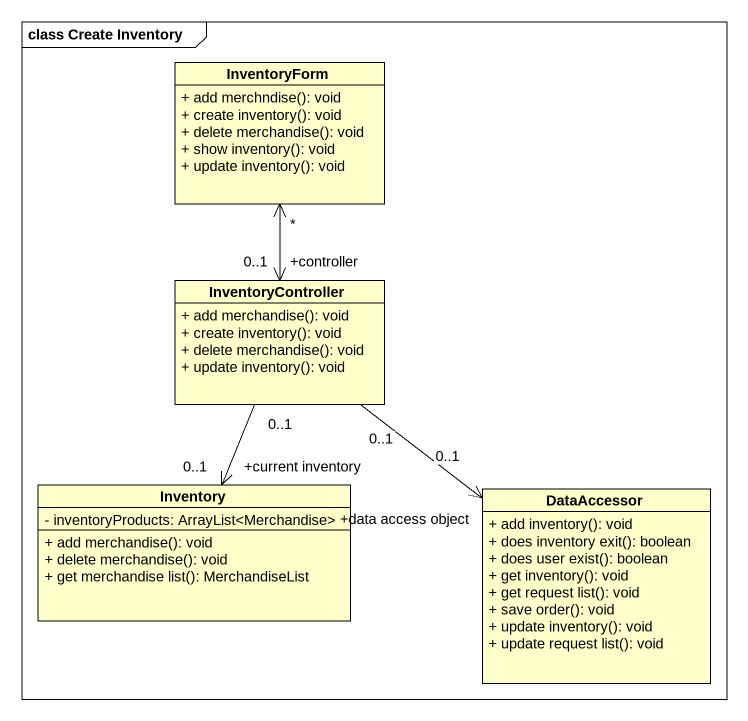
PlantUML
@startuml
mainframe class Create Inventory
hide circle
hide empty members
skinparam classAttributeIconSize 0
class InventoryForm {
  + add merchndise(): void
  + create inventory(): void
  + delete merchandise(): void
  + show inventory(): void
  + update inventory(): void
}
class InventoryController {
  + add merchandise(): void
  + create inventory(): void
  + delete merchandise(): void
  + update inventory(): void
}
class Inventory {
  - inventoryProducts: ArrayList<Merchandise>
  + add merchandise(): void
  + delete merchandise(): void
  + get merchandise list(): MerchandiseList
}
class DataAccessor {
  + add inventory(): void
  + does inventory exit(): boolean
  + does user exist(): boolean
  + get inventory(): void
  + get request list(): void
  + save order(): void
  + update inventory(): void
  + update request list(): void
}
InventoryForm "*" <--> "+controller\n0..1" InventoryController
InventoryController "0..1" --> "+current inventory\n0..1" Inventory
InventoryController "0..1" --> "+data access object\n0..1" DataAccessor
@enduml
